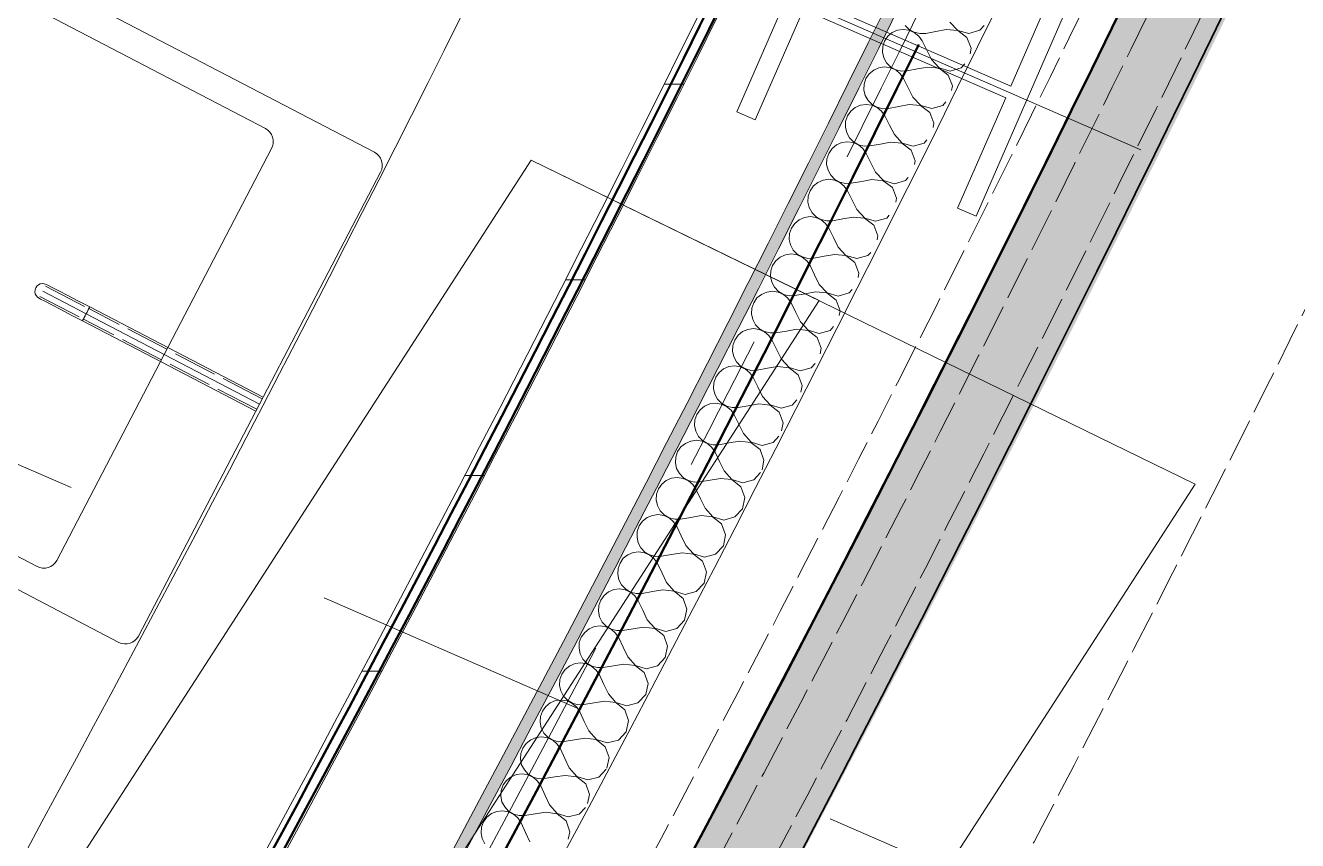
# Model space of a CAD drawing. Header units: millimetres. Extents: x -89663 to 74273, y -103666 to 18539.
# Drawn here: x -2590 to -1289, y -56973 to -56140 of the extents above; entities that cross this region are included whole.
import ezdxf
from ezdxf.enums import TextEntityAlignment as Align

# ---------------------------------------------------------------- set-up
doc = ezdxf.new("R2010")
doc.units = ezdxf.units.MM
doc.header["$MEASUREMENT"] = 0
for name, pattern in [('Dashed', [564.444447, 282.222223, -282.222223]), ('Dot & Dashed', [670.277762, 352.777767, -176.388884, 0, -141.111112]), ('Double Dashed', [1093.611073, 529.166651, -211.666656, 141.111112, -211.666656]), ('Hidden Line', [55, 45, -10])]:
    doc.linetypes.add(name, pattern=pattern)
for name, color, linetype, lineweight, true_color in [('0_Pen_No__29', 7, 'Continuous', 50, 0x2a2a2a), ('A-60-M_Mechanical_Pen_No__29', 7, 'Continuous', 50, 0x2a2a2a), ('New_A-05-M_Gross_Int_WC_s_Pen_No__74', 7, 'Continuous', 20, 0x606060), ('New_A-15-MG_Structural_Grid_Phase_2_Pen_No__222', 7, 'Continuous', 13, 0x65af33), ('New_A-20-M_Hard_Landscape_Pen_No__53', 7, 'Continuous', 35, 0x444444), ('New_A-25-M_Wall_Ext_Pen_No__107', 7, 'Continuous', 15, 0xa6a6a6), ('New_A-25-M_Wall_Ext_Pen_No__27', 7, 'Continuous', 50, 0x2a2a2a), ('New_A-25-M_Wall_Int_Pen_No__107', 7, 'Continuous', 15, 0xa6a6a6), ('New_A-25-M_Wall_Int_Pen_No__149', 7, 'Continuous', 0, 0x2a2a2a), ('New_A-35-M_FFE_Sanitary_Pen_No__211', 7, 'Continuous', 13, 0xebf6ff), ('New_A-35-M_FFE_Sanitary_Pen_No__27', 7, 'Continuous', 50, 0x2a2a2a), ('New_A-35-M_FFE_Sanitary_Pen_No__64', 7, 'Continuous', 20, 0x606060)]:
    doc.layers.add(name, color=color, linetype=linetype, lineweight=lineweight, true_color=true_color)
for name, color, linetype in [('A-20-M_Floor_Slab', 7, 'Continuous'), ('A-25-M_Wall_Ext', 7, 'Continuous'), ('A-95-MC_Marker_Section_P2.Marker', 7, 'Continuous'), ('COLUMN.IFC Import', 7, 'Continuous'), ('New_A-05-M_Gross_Int_WC_s', 7, 'Continuous'), ('New_A-15-MG_Structural_Grid_Phase_2', 7, 'Continuous'), ('New_A-20-M_Hard_Landscape', 7, 'Continuous'), ('New_A-25-M_Wall_Ext', 7, 'Continuous'), ('New_A-25-M_Wall_Int', 7, 'Continuous'), ('New_A-35-M_FFE_Sanitary', 7, 'Continuous')]:
    doc.layers.add(name, color=color, linetype=linetype)
for name, color, linetype, lineweight in [('A-20-M_Floor_Slab_Pen_No__89', 8, 'Continuous', 20), ('A-25-M_Wall_Ext_Pen_No__87', 8, 'Continuous', 20), ('A-95-MC_Marker_Section_P2.Marker_Pen_No__1', 7, 'Continuous', 13), ('COLUMN.IFC Import_Pen_No__2', 8, 'Continuous', 15), ('New_A-25-M_Wall_Ext_Pen_No__87', 8, 'Continuous', 20), ('New_A-25-M_Wall_Int_Pen_No__193', 7, 'Continuous', 18), ('New_ArchiCAD Zone Stamps_Pen_No__6', 7, 'Continuous', 35)]:
    doc.layers.add(name, color=color, linetype=linetype, lineweight=lineweight)
doc.styles.add('GENERATED_STYLE_1', font='')
doc.styles.add('GENERATED_STYLE_3', font='')
doc.styles.add('GENERATED_STYLE_4', font='')
doc.styles.get('GENERATED_STYLE_1').set_extended_font_data('Arial', bold=True)
doc.styles.get('GENERATED_STYLE_3').set_extended_font_data('Arial')
doc.styles.get('GENERATED_STYLE_4').set_extended_font_data('Swis721 BT')

# ---------------------------------------------------------------- blocks, each defined once
blk = doc.blocks.new('Male WC_INB 0163_43_1', base_point=(-7292.1, -60664.2))
at = {"layer": 'New_A-05-M_Gross_Int_WC_s_Pen_No__74', "linetype": 'Continuous'}
blk.add_arc((-26580.2, -43935.2), 27309.7, 326.63138, 336.58338, dxfattribs=at)
at = {"layer": 'New_ArchiCAD Zone Stamps_Pen_No__6'}
for tag, height, style, p in [('ROOM_NAME', 250, 'GENERATED_STYLE_1', (-7557.7, -59352)), ('zoneNameLine2', 250, 'GENERATED_STYLE_1', (-7746.1, -59784.1)), ('ROOM_NUMBER', 200, 'GENERATED_STYLE_3', (-7934.5, -60204.8)), ('measuredAreaCode', 200, 'GENERATED_STYLE_3', (-8091.6, -60564.9)), ('DUMMY_649', 200, 'GENERATED_STYLE_3', (-7784.2, -60699)), ('DUMMY_650', 200, 'GENERATED_STYLE_3', (-7294.8, -60912.3)), ('DUMMY_651', 133.3, 'GENERATED_STYLE_3', (-7015.5, -61018.9))]:
    blk.add_attdef(tag, text='', height=height, rotation=336.4404, dxfattribs=dict(at, style=style)).set_placement(p, align=Align.TOP_LEFT)
blk = doc.blocks.new('Mesh_14_1', base_point=(-1940.9, -57257))
at = {"layer": 'New_A-20-M_Hard_Landscape_Pen_No__53', "linetype": 'Continuous', "flags": 128}
blk.add_lwpolyline([(-1940.9, -57257), (-603, -57840.4), (2074.3, -51700.6), (11792.7, -55938.3), (12592.1, -54105), (1085.9, -49087.7), (-1259.1, -54465.7), (-716.6, -54702.3, -0.022091)], format="xyb", close=True, dxfattribs=at)
blk = doc.blocks.new('Slab_69_1', base_point=(-4661.6, -61666.9))
at = {"layer": 'A-20-M_Floor_Slab_Pen_No__89', "linetype": 'Continuous', "flags": 128}
blk.add_lwpolyline([(-4661.6, -61666.9), (-5233.2, -61169.7), (-2072.9, -56277.4), (-1394, -56608.6)], close=True, dxfattribs=at)
blk = doc.blocks.new('Slab_70_1', base_point=(-5233.2, -61169.7))
at = {"layer": 'A-20-M_Floor_Slab_Pen_No__89', "linetype": 'Continuous', "flags": 128}
blk.add_lwpolyline([(-5233.2, -61169.7), (-4985.5, -61385.1), (-1778.7, -56420.9), (-2072.9, -56277.4)], close=True, dxfattribs=at)
blk = doc.blocks.new('Wall_53_1', base_point=(-38176, -69536.6))
at = {"layer": 'New_A-25-M_Wall_Ext_Pen_No__107', "linetype": 'Continuous', "lineweight": 0, "true_color": 0x535353}
blk.add_hatch(color=251, dxfattribs=at).paths.add_polyline_path([(-7888.7, -64664.4), (-7855.1, -64701.5), (-7821.6, -64738.5, 0.106432), (-877.5, -55078.3), (-969.2, -55038.4, -0.106432)])
at = {"layer": 'New_A-25-M_Wall_Ext_Pen_No__27', "linetype": 'Continuous'}
blk.add_arc((-26783.5, -43782), 28161.8, 312.13949, 336.44044, dxfattribs=at)
blk = doc.blocks.new('Wall_55_1', base_point=(-38175.9, -69536.5))
at = {"layer": 'New_A-25-M_Wall_Ext_Pen_No__87', "linetype": 'Hidden Line'}
for radius in [28161.8, 28211.8]:
    blk.add_arc((-26758.9, -43792.8), radius, 246.08329, 336.44041, dxfattribs=at)
blk = doc.blocks.new('Wall_231_1', base_point=(-38294.6, -69816.9))
at = {"layer": 'A-25-M_Wall_Ext_Pen_No__87', "linetype": 'Hidden Line'}
for radius, start, end in [(28130.8, 246.16287, 336.76285), (28469.8, 246.15506, 336.76093)]:
    blk.add_arc((-26785.3, -43777.2), radius, start, end, dxfattribs=at)
blk = doc.blocks.new('*X703')
at = {"layer": 'New_A-25-M_Wall_Int_Pen_No__107', "linetype": 'Continuous'}
for p, q in [((-1636.8, -56144.8), (-1644.8, -56136.2)), ((-1711.7, -56155.7), (-1708.4, -56150.8)), ((-1708.4, -56150.8), (-1703.9, -56147)), ((-1703.9, -56147), (-1698.5, -56144.6)), ((-1698.5, -56144.6), (-1692.6, -56143.7)), ((-1692.6, -56143.7), (-1686.8, -56144.5)), ((-1686.4, -56143.9), (-1690.6, -56139.7)), ((-1686.8, -56144.5), (-1681.4, -56146.9)), ((-1681.3, -56146.7), (-1686.4, -56143.9)), ((-1681.4, -56146.9), (-1676.8, -56150.6)), ((-1675.5, -56148.1), (-1681.3, -56146.7)), ((-1676.8, -56150.6), (-1673.4, -56155.5)), ((-1669.6, -56147.8), (-1675.5, -56148.1)), ((-1659.1, -56145.8), (-1669.6, -56147.8)), ((-1648.6, -56143.9), (-1659.1, -56145.8)), ((-1648.6, -56143.9), (-1636.9, -56144.9)), ((-1636.9, -56144.9), (-1627.5, -56151.9)), ((-1625.5, -56147.9), (-1636.8, -56144.8)), ((-1614.3, -56144.6), (-1625.5, -56147.9)), ((-1609.9, -56139.7), (-1614.3, -56144.6)), ((-1713.8, -56167.1), (-1713.6, -56161.3)), ((-1713.6, -56161.3), (-1711.7, -56155.7)), ((-1668.5, -56165), (-1673.4, -56155.5)), ((-1627.5, -56151.9), (-1623.3, -56162.8)), ((-1623.3, -56162.8), (-1624.3, -56168.6)), ((-1712.4, -56172.9), (-1713.8, -56167.1)), ((-1709.6, -56178), (-1712.4, -56172.9)), ((-1663.7, -56174.6), (-1668.5, -56165)), ((-1655.8, -56183.2), (-1663.7, -56174.6)), ((-1730.7, -56194), (-1727.3, -56189.1)), ((-1727.3, -56189.1), (-1722.8, -56185.3)), ((-1722.8, -56185.3), (-1717.4, -56182.9)), ((-1717.4, -56182.9), (-1711.6, -56182.1)), ((-1711.6, -56182.1), (-1705.7, -56182.9)), ((-1705.4, -56182.2), (-1709.6, -56178)), ((-1705.7, -56182.9), (-1700.3, -56185.2)), ((-1700.2, -56185.1), (-1705.4, -56182.2)), ((-1700.3, -56185.2), (-1695.7, -56189)), ((-1694.4, -56186.4), (-1700.2, -56185.1)), ((-1695.7, -56189), (-1692.3, -56193.8)), ((-1688.5, -56186.2), (-1694.4, -56186.4)), ((-1678, -56184.2), (-1688.5, -56186.2)), ((-1667.5, -56182.3), (-1678, -56184.2)), ((-1667.5, -56182.3), (-1655.8, -56183.3)), ((-1644.5, -56186.3), (-1655.8, -56183.2)), ((-1655.8, -56183.3), (-1646.5, -56190.4)), ((-1646.5, -56190.4), (-1642.2, -56201.3)), ((-1633.2, -56183.1), (-1644.5, -56186.3)), ((-1629.5, -56178.9), (-1633.2, -56183.1)), ((-1732.8, -56205.4), (-1732.5, -56199.6)), ((-1732.5, -56199.6), (-1730.7, -56194)), ((-1687.5, -56203.4), (-1692.3, -56193.8)), ((-1682.7, -56213), (-1687.5, -56203.4)), ((-1642.2, -56201.3), (-1643.1, -56206.2)), ((-1731.4, -56211.2), (-1732.8, -56205.4)), ((-1728.5, -56216.3), (-1731.4, -56211.2)), ((-1724.4, -56220.5), (-1728.5, -56216.3)), ((-1674.7, -56221.6), (-1682.7, -56213)), ((-1749.7, -56232.2), (-1746.3, -56227.4)), ((-1746.3, -56227.4), (-1741.8, -56223.6)), ((-1741.8, -56223.6), (-1736.4, -56221.2)), ((-1736.4, -56221.2), (-1730.5, -56220.4)), ((-1730.5, -56220.4), (-1724.7, -56221.2)), ((-1724.7, -56221.2), (-1719.3, -56223.6)), ((-1719.2, -56223.4), (-1724.4, -56220.5)), ((-1719.3, -56223.6), (-1714.7, -56227.3)), ((-1713.4, -56224.8), (-1719.2, -56223.4)), ((-1714.7, -56227.3), (-1711.3, -56232.2)), ((-1707.5, -56224.5), (-1713.4, -56224.8)), ((-1697, -56222.6), (-1707.5, -56224.5)), ((-1686.5, -56220.6), (-1697, -56222.6)), ((-1686.5, -56220.6), (-1674.8, -56221.7)), ((-1674.8, -56221.7), (-1665.5, -56228.8)), ((-1663.5, -56224.7), (-1674.7, -56221.6)), ((-1665.5, -56228.8), (-1661.2, -56239.7)), ((-1652.2, -56221.5), (-1663.5, -56224.7)), ((-1649, -56217.9), (-1652.2, -56221.5)), ((-1751.8, -56243.7), (-1751.5, -56237.8)), ((-1751.5, -56237.8), (-1749.7, -56232.2)), ((-1706.5, -56241.7), (-1711.3, -56232.2)), ((-1701.7, -56251.3), (-1706.5, -56241.7)), ((-1661.2, -56239.7), (-1662, -56244)), ((-1750.4, -56249.5), (-1751.8, -56243.7)), ((-1747.6, -56254.6), (-1750.4, -56249.5)), ((-1743.4, -56258.8), (-1747.6, -56254.6)), ((-1693.8, -56259.9), (-1701.7, -56251.3)), ((-1768.7, -56270.5), (-1765.4, -56265.6)), ((-1765.4, -56265.6), (-1760.8, -56261.9)), ((-1760.8, -56261.9), (-1755.4, -56259.5)), ((-1755.4, -56259.5), (-1749.6, -56258.7)), ((-1749.6, -56258.7), (-1743.7, -56259.5)), ((-1743.7, -56259.5), (-1738.3, -56261.9)), ((-1738.2, -56261.7), (-1743.4, -56258.8)), ((-1738.3, -56261.9), (-1733.8, -56265.6)), ((-1732.5, -56263.1), (-1738.2, -56261.7)), ((-1733.8, -56265.6), (-1730.4, -56270.5)), ((-1726.6, -56262.8), (-1732.5, -56263.1)), ((-1716, -56260.9), (-1726.6, -56262.8)), ((-1705.5, -56259), (-1716, -56260.9)), ((-1705.5, -56259), (-1693.9, -56260.1)), ((-1693.9, -56260.1), (-1684.5, -56267.2)), ((-1682.5, -56263.1), (-1693.8, -56259.9)), ((-1684.5, -56267.2), (-1680.3, -56278.1)), ((-1671.2, -56259.9), (-1682.5, -56263.1)), ((-1668.4, -56256.7), (-1671.2, -56259.9)), ((-1770.9, -56282), (-1770.6, -56276.1)), ((-1770.6, -56276.1), (-1768.7, -56270.5)), ((-1725.6, -56280.1), (-1730.4, -56270.5)), ((-1720.8, -56289.6), (-1725.6, -56280.1)), ((-1680.3, -56278.1), (-1681, -56282)), ((-1769.5, -56287.7), (-1770.9, -56282)), ((-1766.7, -56292.9), (-1769.5, -56287.7)), ((-1762.5, -56297.1), (-1766.7, -56292.9)), ((-1712.9, -56298.3), (-1720.8, -56289.6)), ((-1787.8, -56308.7), (-1784.5, -56303.8)), ((-1784.5, -56303.8), (-1779.9, -56300.1)), ((-1779.9, -56300.1), (-1774.5, -56297.7)), ((-1774.5, -56297.7), (-1768.7, -56296.9)), ((-1768.7, -56296.9), (-1762.8, -56297.7)), ((-1762.8, -56297.7), (-1757.4, -56300.1)), ((-1757.3, -56300), (-1762.5, -56297.1)), ((-1757.4, -56300.1), (-1752.9, -56303.9)), ((-1751.6, -56301.3), (-1757.3, -56300)), ((-1752.9, -56303.9), (-1749.5, -56308.8)), ((-1745.7, -56301.1), (-1751.6, -56301.3)), ((-1735.1, -56299.2), (-1745.7, -56301.1)), ((-1724.6, -56297.3), (-1735.1, -56299.2)), ((-1724.6, -56297.3), (-1713, -56298.4)), ((-1713, -56298.4), (-1703.6, -56305.5)), ((-1701.6, -56301.5), (-1712.9, -56298.3)), ((-1703.6, -56305.5), (-1699.4, -56316.4)), ((-1690.3, -56298.2), (-1701.6, -56301.5)), ((-1687.7, -56295.3), (-1690.3, -56298.2)), ((-1790, -56320.2), (-1789.7, -56314.3)), ((-1788.7, -56325.9), (-1790, -56320.2)), ((-1789.7, -56314.3), (-1787.8, -56308.7)), ((-1744.7, -56318.3), (-1749.5, -56308.8)), ((-1739.9, -56327.9), (-1744.7, -56318.3)), ((-1699.4, -56316.4), (-1700.2, -56320.3)), ((-1785.8, -56331.1), (-1788.7, -56325.9)), ((-1781.6, -56335.3), (-1785.8, -56331.1)), ((-1732, -56336.6), (-1739.9, -56327.9)), ((-1706.9, -56333.7), (-1709.5, -56336.6)), ((-1807, -56346.9), (-1803.6, -56342)), ((-1803.6, -56342), (-1799.1, -56338.3)), ((-1799.1, -56338.3), (-1793.7, -56335.9)), ((-1793.7, -56335.9), (-1787.8, -56335.1)), ((-1787.8, -56335.1), (-1782, -56336)), ((-1782, -56336), (-1776.6, -56338.4)), ((-1776.5, -56338.2), (-1781.6, -56335.3)), ((-1776.6, -56338.4), (-1772, -56342.1)), ((-1770.8, -56339.6), (-1776.5, -56338.2)), ((-1772, -56342.1), (-1768.7, -56347)), ((-1764.8, -56339.4), (-1770.8, -56339.6)), ((-1754.3, -56337.5), (-1764.8, -56339.4)), ((-1743.8, -56335.6), (-1754.3, -56337.5)), ((-1743.8, -56335.6), (-1732.1, -56336.7)), ((-1732.1, -56336.7), (-1722.8, -56343.8)), ((-1720.8, -56339.8), (-1732, -56336.6)), ((-1722.8, -56343.8), (-1718.6, -56354.8)), ((-1709.5, -56336.6), (-1720.8, -56339.8)), ((-1809.2, -56358.4), (-1808.9, -56352.5)), ((-1807.9, -56364.1), (-1809.2, -56358.4)), ((-1808.9, -56352.5), (-1807, -56346.9)), ((-1763.9, -56356.6), (-1768.7, -56347)), ((-1759.1, -56366.2), (-1763.9, -56356.6)), ((-1718.6, -56354.8), (-1719.4, -56358.7)), ((-1805, -56369.3), (-1807.9, -56364.1)), ((-1800.9, -56373.5), (-1805, -56369.3)), ((-1751.3, -56374.8), (-1759.1, -56366.2)), ((-1725.9, -56371.9), (-1728.7, -56374.9)), ((-1828.1, -56390.6), (-1826.2, -56385)), ((-1826.2, -56385), (-1822.9, -56380.2)), ((-1822.9, -56380.2), (-1818.3, -56376.5)), ((-1818.3, -56376.5), (-1812.9, -56374.1)), ((-1812.9, -56374.1), (-1807, -56373.3)), ((-1807, -56373.3), (-1801.2, -56374.2)), ((-1801.2, -56374.2), (-1795.8, -56376.6)), ((-1795.7, -56376.4), (-1800.9, -56373.5)), ((-1795.8, -56376.6), (-1791.3, -56380.3)), ((-1790, -56377.8), (-1795.7, -56376.4)), ((-1791.3, -56380.3), (-1787.9, -56385.2)), ((-1784.1, -56377.6), (-1790, -56377.8)), ((-1783.2, -56394.8), (-1787.9, -56385.2)), ((-1773.5, -56375.7), (-1784.1, -56377.6)), ((-1763, -56373.8), (-1773.5, -56375.7)), ((-1763, -56373.8), (-1751.3, -56375)), ((-1740, -56378.1), (-1751.3, -56374.8)), ((-1751.3, -56375), (-1742, -56382.1)), ((-1742, -56382.1), (-1737.9, -56393)), ((-1728.7, -56374.9), (-1740, -56378.1)), ((-1828.4, -56396.5), (-1828.1, -56390.6)), ((-1827.1, -56402.3), (-1828.4, -56396.5)), ((-1778.4, -56404.4), (-1783.2, -56394.8)), ((-1737.9, -56393), (-1738.7, -56397.4)), ((-1832.2, -56412.3), (-1826.3, -56411.5)), ((-1824.3, -56407.4), (-1827.1, -56402.3)), ((-1826.3, -56411.5), (-1820.5, -56412.3)), ((-1820.1, -56411.7), (-1824.3, -56407.4)), ((-1815, -56414.6), (-1820.1, -56411.7)), ((-1770.5, -56413.1), (-1778.4, -56404.4)), ((-1744.9, -56409.8), (-1748, -56413.2)), ((-1847.4, -56428.8), (-1845.5, -56423.2)), ((-1845.5, -56423.2), (-1842.2, -56418.3)), ((-1842.2, -56418.3), (-1837.6, -56414.6)), ((-1837.6, -56414.6), (-1832.2, -56412.3)), ((-1820.5, -56412.3), (-1815.1, -56414.7)), ((-1815.1, -56414.7), (-1810.5, -56418.5)), ((-1809.3, -56416), (-1815, -56414.6)), ((-1810.5, -56418.5), (-1807.2, -56423.4)), ((-1803.3, -56415.8), (-1809.3, -56416)), ((-1802.5, -56433), (-1807.2, -56423.4)), ((-1792.8, -56413.9), (-1803.3, -56415.8)), ((-1782.3, -56412.1), (-1792.8, -56413.9)), ((-1782.3, -56412.1), (-1770.6, -56413.2)), ((-1770.6, -56413.2), (-1761.3, -56420.4)), ((-1759.3, -56416.3), (-1770.5, -56413.1)), ((-1761.3, -56420.4), (-1757.2, -56431.3)), ((-1748, -56413.2), (-1759.3, -56416.3)), ((-1847.8, -56434.6), (-1847.4, -56428.8)), ((-1846.4, -56440.4), (-1847.8, -56434.6)), ((-1797.7, -56442.6), (-1802.5, -56433)), ((-1757.2, -56431.3), (-1758.1, -56436.2)), ((-1856.9, -56452.7), (-1851.5, -56450.4)), ((-1851.5, -56450.4), (-1845.7, -56449.6)), ((-1843.6, -56445.6), (-1846.4, -56440.4)), ((-1845.7, -56449.6), (-1839.8, -56450.5)), ((-1839.5, -56449.8), (-1843.6, -56445.6)), ((-1839.8, -56450.5), (-1834.4, -56452.9)), ((-1834.3, -56452.7), (-1839.5, -56449.8)), ((-1801.6, -56450.2), (-1812.1, -56452.1)), ((-1801.6, -56450.2), (-1789.9, -56451.4)), ((-1789.9, -56451.3), (-1797.7, -56442.6)), ((-1763.8, -56447.6), (-1767.3, -56451.4)), ((-1866.8, -56466.8), (-1864.9, -56461.3)), ((-1864.9, -56461.3), (-1861.5, -56456.4)), ((-1861.5, -56456.4), (-1856.9, -56452.7)), ((-1834.4, -56452.9), (-1829.9, -56456.7)), ((-1828.6, -56454.1), (-1834.3, -56452.7)), ((-1829.9, -56456.7), (-1826.6, -56461.6)), ((-1822.7, -56453.9), (-1828.6, -56454.1)), ((-1821.8, -56471.2), (-1826.6, -56461.6)), ((-1812.1, -56452.1), (-1822.7, -56453.9)), ((-1778.6, -56454.6), (-1789.9, -56451.3)), ((-1789.9, -56451.4), (-1780.7, -56458.6)), ((-1780.7, -56458.6), (-1776.5, -56469.5)), ((-1767.3, -56451.4), (-1778.6, -56454.6)), ((-1867.1, -56472.7), (-1866.8, -56466.8)), ((-1865.8, -56478.5), (-1867.1, -56472.7)), ((-1817.1, -56480.8), (-1821.8, -56471.2)), ((-1776.5, -56469.5), (-1777.6, -56475.3)), ((-1876.3, -56490.8), (-1870.9, -56488.5)), ((-1870.9, -56488.5), (-1865, -56487.7)), ((-1863, -56483.7), (-1865.8, -56478.5)), ((-1865, -56487.7), (-1859.2, -56488.6)), ((-1858.9, -56487.9), (-1863, -56483.7)), ((-1859.2, -56488.6), (-1853.8, -56491)), ((-1853.7, -56490.8), (-1858.9, -56487.9)), ((-1821, -56488.4), (-1831.5, -56490.2)), ((-1821, -56488.4), (-1809.3, -56489.6)), ((-1809.3, -56489.5), (-1817.1, -56480.8)), ((-1798, -56492.8), (-1809.3, -56489.5)), ((-1809.3, -56489.6), (-1800.1, -56496.8)), ((-1786.7, -56489.6), (-1798, -56492.8)), ((-1782.6, -56485.2), (-1786.7, -56489.6)), ((-1886.2, -56504.9), (-1884.3, -56499.3)), ((-1884.3, -56499.3), (-1880.9, -56494.5)), ((-1880.9, -56494.5), (-1876.3, -56490.8)), ((-1853.8, -56491), (-1849.3, -56494.8)), ((-1848, -56492.3), (-1853.7, -56490.8)), ((-1849.3, -56494.8), (-1846, -56499.7)), ((-1842.1, -56492.1), (-1848, -56492.3)), ((-1841.3, -56509.3), (-1846, -56499.7)), ((-1831.5, -56490.2), (-1842.1, -56492.1)), ((-1800.1, -56496.8), (-1795.9, -56507.8)), ((-1886.5, -56510.8), (-1886.2, -56504.9)), ((-1885.3, -56516.6), (-1886.5, -56510.8)), ((-1836.5, -56518.9), (-1841.3, -56509.3)), ((-1795.9, -56507.8), (-1797.3, -56514.6)), ((-1900.4, -56532.6), (-1895.8, -56528.8)), ((-1895.8, -56528.8), (-1890.4, -56526.5)), ((-1890.4, -56526.5), (-1884.5, -56525.8)), ((-1882.4, -56521.8), (-1885.3, -56516.6)), ((-1884.5, -56525.8), (-1878.6, -56526.7)), ((-1878.3, -56526), (-1882.4, -56521.8)), ((-1878.6, -56526.7), (-1873.3, -56529.1)), ((-1873.2, -56528.9), (-1878.3, -56526)), ((-1851, -56528.4), (-1861.5, -56530.2)), ((-1840.4, -56526.6), (-1851, -56528.4)), ((-1840.4, -56526.6), (-1828.8, -56527.8)), ((-1828.7, -56527.6), (-1836.5, -56518.9)), ((-1828.8, -56527.8), (-1819.5, -56535)), ((-1817.5, -56530.9), (-1828.7, -56527.6)), ((-1806.2, -56527.8), (-1817.5, -56530.9)), ((-1801.3, -56522.5), (-1806.2, -56527.8)), ((-1905.7, -56543), (-1903.7, -56537.4)), ((-1903.7, -56537.4), (-1900.4, -56532.6)), ((-1873.3, -56529.1), (-1868.7, -56532.9)), ((-1867.4, -56530.4), (-1873.2, -56528.9)), ((-1868.7, -56532.9), (-1865.4, -56537.8)), ((-1861.5, -56530.2), (-1867.4, -56530.4)), ((-1860.7, -56547.4), (-1865.4, -56537.8)), ((-1819.5, -56535), (-1815.4, -56545.9)), ((-1906, -56548.8), (-1905.7, -56543)), ((-1904.7, -56554.6), (-1906, -56548.8)), ((-1901.9, -56559.8), (-1904.7, -56554.6)), ((-1856, -56557), (-1860.7, -56547.4)), ((-1815.4, -56545.9), (-1817, -56554.1)), ((-1919.9, -56570.6), (-1915.3, -56566.9)), ((-1915.3, -56566.9), (-1909.9, -56564.6)), ((-1909.9, -56564.6), (-1904, -56563.8)), ((-1904, -56563.8), (-1898.2, -56564.7)), ((-1897.8, -56564), (-1901.9, -56559.8)), ((-1898.2, -56564.7), (-1892.8, -56567.1)), ((-1892.7, -56567), (-1897.8, -56564)), ((-1892.8, -56567.1), (-1888.3, -56571)), ((-1887, -56568.4), (-1892.7, -56567)), ((-1870.5, -56566.5), (-1881.1, -56568.3)), ((-1859.9, -56564.7), (-1870.5, -56566.5)), ((-1859.9, -56564.7), (-1848.3, -56565.9)), ((-1848.2, -56565.8), (-1856, -56557)), ((-1848.3, -56565.9), (-1839, -56573.1)), ((-1837, -56569.1), (-1848.2, -56565.8)), ((-1825.7, -56566), (-1837, -56569.1)), ((-1819.9, -56559.7), (-1825.7, -56566)), ((-1925.2, -56581), (-1923.3, -56575.4)), ((-1923.3, -56575.4), (-1919.9, -56570.6)), ((-1888.3, -56571), (-1885, -56575.9)), ((-1881.1, -56568.3), (-1887, -56568.4)), ((-1880.3, -56585.5), (-1885, -56575.9)), ((-1839, -56573.1), (-1835, -56584.1)), ((-1925.6, -56586.9), (-1925.2, -56581)), ((-1924.3, -56592.6), (-1925.6, -56586.9)), ((-1921.5, -56597.8), (-1924.3, -56592.6)), ((-1875.6, -56595.1), (-1880.3, -56585.5)), ((-1835, -56584.1), (-1836.9, -56593.9)), ((-1939.5, -56608.6), (-1934.9, -56604.9)), ((-1934.9, -56604.9), (-1929.4, -56602.6)), ((-1929.4, -56602.6), (-1923.6, -56601.8)), ((-1923.6, -56601.8), (-1917.7, -56602.7)), ((-1917.4, -56602.1), (-1921.5, -56597.8)), ((-1917.7, -56602.7), (-1912.3, -56605.2)), ((-1912.3, -56605), (-1917.4, -56602.1)), ((-1906.5, -56606.5), (-1912.3, -56605)), ((-1912.3, -56605.2), (-1907.8, -56609)), ((-1900.6, -56606.3), (-1906.5, -56606.5)), ((-1890.1, -56604.5), (-1900.6, -56606.3)), ((-1879.5, -56602.7), (-1890.1, -56604.5)), ((-1879.5, -56602.7), (-1867.9, -56604)), ((-1867.8, -56603.9), (-1875.6, -56595.1)), ((-1867.9, -56604), (-1858.6, -56611.2)), ((-1856.6, -56607.2), (-1867.8, -56603.9)), ((-1845.3, -56604.1), (-1856.6, -56607.2)), ((-1838.4, -56596.7), (-1845.3, -56604.1)), ((-1945.2, -56624.8), (-1944.8, -56618.9)), ((-1944.8, -56618.9), (-1942.9, -56613.4)), ((-1942.9, -56613.4), (-1939.5, -56608.6)), ((-1907.8, -56609), (-1904.5, -56613.9)), ((-1899.9, -56623.5), (-1904.5, -56613.9)), ((-1858.6, -56611.2), (-1854.6, -56622.2)), ((-1943.9, -56630.6), (-1945.2, -56624.8)), ((-1941.1, -56635.8), (-1943.9, -56630.6)), ((-1895.2, -56633.2), (-1899.9, -56623.5)), ((-1854.6, -56622.2), (-1856.9, -56633.7)), ((-1959.1, -56646.5), (-1954.5, -56642.8)), ((-1954.5, -56642.8), (-1949, -56640.5)), ((-1949, -56640.5), (-1943.2, -56639.8)), ((-1943.2, -56639.8), (-1937.3, -56640.7)), ((-1937, -56640), (-1941.1, -56635.8)), ((-1937.3, -56640.7), (-1932, -56643.2)), ((-1931.9, -56643), (-1937, -56640)), ((-1932, -56643.2), (-1927.5, -56647)), ((-1926.2, -56644.5), (-1931.9, -56643)), ((-1920.3, -56644.3), (-1926.2, -56644.5)), ((-1909.7, -56642.6), (-1920.3, -56644.3)), ((-1899.1, -56640.8), (-1909.7, -56642.6)), ((-1899.1, -56640.8), (-1887.5, -56642.1)), ((-1887.4, -56641.9), (-1895.2, -56633.2)), ((-1887.5, -56642.1), (-1878.3, -56649.3)), ((-1876.2, -56645.3), (-1887.4, -56641.9)), ((-1864.9, -56642.2), (-1876.2, -56645.3)), ((-1856.9, -56633.7), (-1864.9, -56642.2)), ((-1964.8, -56662.8), (-1964.5, -56656.9)), ((-1964.5, -56656.9), (-1962.5, -56651.3)), ((-1962.5, -56651.3), (-1959.1, -56646.5)), ((-1927.5, -56647), (-1924.2, -56651.9)), ((-1919.5, -56661.6), (-1924.2, -56651.9)), ((-1878.3, -56649.3), (-1874.2, -56660.3)), ((-1963.6, -56668.5), (-1964.8, -56662.8)), ((-1960.8, -56673.8), (-1963.6, -56668.5)), ((-1914.9, -56671.2), (-1919.5, -56661.6)), ((-1907.1, -56680), (-1914.9, -56671.2)), ((-1876.5, -56671.8), (-1884.6, -56680.3)), ((-1874.2, -56660.3), (-1876.5, -56671.8)), ((-1982.2, -56689.3), (-1978.8, -56684.4)), ((-1978.8, -56684.4), (-1974.2, -56680.8)), ((-1974.2, -56680.8), (-1968.7, -56678.5)), ((-1968.7, -56678.5), (-1962.9, -56677.8)), ((-1962.9, -56677.8), (-1957, -56678.7)), ((-1956.7, -56678), (-1960.8, -56673.8)), ((-1957, -56678.7), (-1951.7, -56681.1)), ((-1951.6, -56681), (-1956.7, -56678)), ((-1951.7, -56681.1), (-1947.2, -56685)), ((-1945.8, -56682.5), (-1951.6, -56681)), ((-1947.2, -56685), (-1943.9, -56689.9)), ((-1939.9, -56682.3), (-1945.8, -56682.5)), ((-1929.4, -56680.6), (-1939.9, -56682.3)), ((-1918.8, -56678.8), (-1929.4, -56680.6)), ((-1918.8, -56678.8), (-1907.2, -56680.1)), ((-1907.2, -56680.1), (-1898, -56687.3)), ((-1895.9, -56683.3), (-1907.1, -56680)), ((-1884.6, -56680.3), (-1895.9, -56683.3)), ((-1984.5, -56700.7), (-1984.2, -56694.8)), ((-1984.2, -56694.8), (-1982.2, -56689.3)), ((-1939.2, -56699.5), (-1943.9, -56689.9)), ((-1898, -56687.3), (-1893.9, -56698.3)), ((-1983.3, -56706.5), (-1984.5, -56700.7)), ((-1980.5, -56711.7), (-1983.3, -56706.5)), ((-1934.6, -56709.2), (-1939.2, -56699.5)), ((-1926.8, -56718), (-1934.6, -56709.2)), ((-1896.3, -56709.8), (-1904.3, -56718.3)), ((-1893.9, -56698.3), (-1896.3, -56709.8)), ((-2001.9, -56727.1), (-1998.5, -56722.3)), ((-1998.5, -56722.3), (-1993.9, -56718.7)), ((-1993.9, -56718.7), (-1988.5, -56716.4)), ((-1988.5, -56716.4), (-1982.6, -56715.7)), ((-1982.6, -56715.7), (-1976.8, -56716.6)), ((-1976.4, -56715.9), (-1980.5, -56711.7)), ((-1976.8, -56716.6), (-1971.4, -56719.1)), ((-1971.3, -56718.9), (-1976.4, -56715.9)), ((-1971.4, -56719.1), (-1966.9, -56722.9)), ((-1965.6, -56720.4), (-1971.3, -56718.9)), ((-1966.9, -56722.9), (-1963.6, -56727.8)), ((-1959.7, -56720.3), (-1965.6, -56720.4)), ((-1949.1, -56718.5), (-1959.7, -56720.3)), ((-1938.5, -56716.8), (-1949.1, -56718.5)), ((-1938.5, -56716.8), (-1926.9, -56718.1)), ((-1926.9, -56718.1), (-1917.7, -56725.4)), ((-1915.6, -56721.3), (-1926.8, -56718)), ((-1904.3, -56718.3), (-1915.6, -56721.3)), ((-2004.3, -56738.6), (-2003.9, -56732.7)), ((-2003.9, -56732.7), (-2001.9, -56727.1)), ((-1959, -56737.5), (-1963.6, -56727.8)), ((-1917.7, -56725.4), (-1913.7, -56736.4)), ((-1913.7, -56736.4), (-1916.1, -56747.8)), ((-2003.1, -56744.4), (-2004.3, -56738.6)), ((-2000.3, -56749.6), (-2003.1, -56744.4)), ((-1996.2, -56753.8), (-2000.3, -56749.6)), ((-1954.4, -56747.2), (-1959, -56737.5)), ((-1946.6, -56755.9), (-1954.4, -56747.2)), ((-1916.1, -56747.8), (-1924.1, -56756.3)), ((-2021.8, -56765), (-2018.3, -56760.2)), ((-2018.3, -56760.2), (-2013.7, -56756.5)), ((-2013.7, -56756.5), (-2008.3, -56754.3)), ((-2008.3, -56754.3), (-2002.4, -56753.6)), ((-2002.4, -56753.6), (-1996.6, -56754.5)), ((-1996.6, -56754.5), (-1991.2, -56757)), ((-1991.1, -56756.8), (-1996.2, -56753.8)), ((-1991.2, -56757), (-1986.7, -56760.8)), ((-1985.4, -56758.3), (-1991.1, -56756.8)), ((-1986.7, -56760.8), (-1983.5, -56765.8)), ((-1979.5, -56758.2), (-1985.4, -56758.3)), ((-1968.9, -56756.5), (-1979.5, -56758.2)), ((-1958.3, -56754.7), (-1968.9, -56756.5)), ((-1958.3, -56754.7), (-1946.7, -56756.1)), ((-1946.7, -56756.1), (-1937.5, -56763.3)), ((-1935.4, -56759.3), (-1946.6, -56755.9)), ((-1924.1, -56756.3), (-1935.4, -56759.3)), ((-2024.1, -56776.4), (-2023.8, -56770.6)), ((-2023.8, -56770.6), (-2021.8, -56765)), ((-1978.8, -56775.4), (-1983.5, -56765.8)), ((-1974.2, -56785.1), (-1978.8, -56775.4)), ((-1937.5, -56763.3), (-1933.5, -56774.4)), ((-1933.5, -56774.4), (-1935.9, -56785.8)), ((-2022.9, -56782.2), (-2024.1, -56776.4)), ((-2020.2, -56787.4), (-2022.9, -56782.2)), ((-2016.1, -56791.7), (-2020.2, -56787.4)), ((-1966.5, -56793.9), (-1974.2, -56785.1)), ((-1935.9, -56785.8), (-1944, -56794.3)), ((-2041.6, -56802.8), (-2038.2, -56798)), ((-2038.2, -56798), (-2033.6, -56794.4)), ((-2033.6, -56794.4), (-2028.1, -56792.1)), ((-2028.1, -56792.1), (-2022.3, -56791.4)), ((-2022.3, -56791.4), (-2016.4, -56792.4)), ((-2016.4, -56792.4), (-2011.1, -56794.9)), ((-2011, -56794.7), (-2016.1, -56791.7)), ((-2011.1, -56794.9), (-2006.6, -56798.7)), ((-2005.3, -56796.2), (-2011, -56794.7)), ((-2006.6, -56798.7), (-2003.3, -56803.7)), ((-1999.4, -56796.1), (-2005.3, -56796.2)), ((-1988.8, -56794.4), (-1999.4, -56796.1)), ((-1978.2, -56792.7), (-1988.8, -56794.4)), ((-1978.2, -56792.7), (-1966.6, -56794)), ((-1966.6, -56794), (-1957.4, -56801.3)), ((-1955.3, -56797.3), (-1966.5, -56793.9)), ((-1957.4, -56801.3), (-1953.4, -56812.3)), ((-1944, -56794.3), (-1955.3, -56797.3)), ((-2044, -56814.3), (-2043.6, -56808.4)), ((-2042.8, -56820), (-2044, -56814.3)), ((-2043.6, -56808.4), (-2041.6, -56802.8)), ((-1998.7, -56813.3), (-2003.3, -56803.7)), ((-1994.1, -56823), (-1998.7, -56813.3)), ((-1953.4, -56812.3), (-1955.8, -56823.8)), ((-2040.1, -56825.3), (-2042.8, -56820)), ((-2036, -56829.5), (-2040.1, -56825.3)), ((-1986.4, -56831.8), (-1994.1, -56823)), ((-1955.8, -56823.8), (-1963.9, -56832.3)), ((-2063.6, -56846.2), (-2061.6, -56840.6)), ((-2061.6, -56840.6), (-2058.1, -56835.9)), ((-2058.1, -56835.9), (-2053.5, -56832.2)), ((-2053.5, -56832.2), (-2048, -56829.9)), ((-2048, -56829.9), (-2042.2, -56829.3)), ((-2042.2, -56829.3), (-2036.3, -56830.2)), ((-2036.3, -56830.2), (-2031, -56832.7)), ((-2030.9, -56832.6), (-2036, -56829.5)), ((-2031, -56832.7), (-2026.5, -56836.6)), ((-2025.2, -56834.1), (-2030.9, -56832.6)), ((-2026.5, -56836.6), (-2023.3, -56841.5)), ((-2019.3, -56833.9), (-2025.2, -56834.1)), ((-2008.7, -56832.3), (-2019.3, -56833.9)), ((-1998.1, -56830.6), (-2008.7, -56832.3)), ((-1998.1, -56830.6), (-1986.5, -56832)), ((-1986.5, -56832), (-1977.3, -56839.2)), ((-1975.2, -56835.2), (-1986.4, -56831.8)), ((-1977.3, -56839.2), (-1973.4, -56850.3)), ((-1963.9, -56832.3), (-1975.2, -56835.2)), ((-2064, -56852.1), (-2063.6, -56846.2)), ((-2062.8, -56857.8), (-2064, -56852.1)), ((-2018.7, -56851.2), (-2023.3, -56841.5)), ((-2014.1, -56860.9), (-2018.7, -56851.2)), ((-1973.4, -56850.3), (-1975.8, -56861.7)), ((-2068, -56867.7), (-2062.1, -56867.1)), ((-2060, -56863.1), (-2062.8, -56857.8)), ((-2062.1, -56867.1), (-2056.3, -56868)), ((-2056, -56867.4), (-2060, -56863.1)), ((-2006.4, -56869.7), (-2014.1, -56860.9)), ((-1975.8, -56861.7), (-1983.9, -56870.2)), ((-2083.6, -56883.9), (-2081.6, -56878.4)), ((-2081.6, -56878.4), (-2078.1, -56873.6)), ((-2078.1, -56873.6), (-2073.5, -56870)), ((-2073.5, -56870), (-2068, -56867.7)), ((-2056.3, -56868), (-2051, -56870.5)), ((-2050.9, -56870.4), (-2056, -56867.4)), ((-2051, -56870.5), (-2046.5, -56874.4)), ((-2045.2, -56871.9), (-2050.9, -56870.4)), ((-2046.5, -56874.4), (-2043.2, -56879.3)), ((-2039.2, -56871.8), (-2045.2, -56871.9)), ((-2038.7, -56889), (-2043.2, -56879.3)), ((-2028.7, -56870.1), (-2039.2, -56871.8)), ((-2018.1, -56868.4), (-2028.7, -56870.1)), ((-2018.1, -56868.4), (-2006.5, -56869.8)), ((-2006.5, -56869.8), (-1997.3, -56877.1)), ((-1995.2, -56873.1), (-2006.4, -56869.7)), ((-1997.3, -56877.1), (-1993.4, -56888.2)), ((-1983.9, -56870.2), (-1995.2, -56873.1)), ((-2084, -56889.8), (-2083.6, -56883.9)), ((-2082.8, -56895.6), (-2084, -56889.8)), ((-2034.1, -56898.7), (-2038.7, -56889)), ((-1993.4, -56888.2), (-1995.7, -56899)), ((-2093.5, -56907.7), (-2088, -56905.5)), ((-2088, -56905.5), (-2082.2, -56904.8)), ((-2080, -56900.8), (-2082.8, -56895.6)), ((-2082.2, -56904.8), (-2076.3, -56905.8)), ((-2076, -56905.1), (-2080, -56900.8)), ((-2076.3, -56905.8), (-2071, -56908.3)), ((-2070.9, -56908.2), (-2076, -56905.1)), ((-2026.4, -56907.5), (-2034.1, -56898.7)), ((-1996.3, -56900.1), (-2003.9, -56908.1)), ((-2103.6, -56921.7), (-2101.6, -56916.1)), ((-2101.6, -56916.1), (-2098.1, -56911.4)), ((-2098.1, -56911.4), (-2093.5, -56907.7)), ((-2071, -56908.3), (-2066.5, -56912.2)), ((-2065.2, -56909.7), (-2070.9, -56908.2)), ((-2066.5, -56912.2), (-2063.3, -56917.1)), ((-2059.3, -56909.6), (-2065.2, -56909.7)), ((-2058.7, -56926.8), (-2063.3, -56917.1)), ((-2048.7, -56907.9), (-2059.3, -56909.6)), ((-2038.1, -56906.3), (-2048.7, -56907.9)), ((-2038.1, -56906.3), (-2026.5, -56907.7)), ((-2026.5, -56907.7), (-2017.3, -56915)), ((-2015.2, -56911), (-2026.4, -56907.5)), ((-2017.3, -56915), (-2013.4, -56926)), ((-2003.9, -56908.1), (-2015.2, -56911)), ((-2104.1, -56927.6), (-2103.6, -56921.7)), ((-2102.9, -56933.3), (-2104.1, -56927.6)), ((-2054.2, -56936.5), (-2058.7, -56926.8)), ((-2013.4, -56926), (-2015.4, -56935.2)), ((-2113.6, -56945.4), (-2108.1, -56943.2)), ((-2108.1, -56943.2), (-2102.3, -56942.6)), ((-2100.1, -56938.6), (-2102.9, -56933.3)), ((-2102.3, -56942.6), (-2096.4, -56943.5)), ((-2096.1, -56942.9), (-2100.1, -56938.6)), ((-2096.4, -56943.5), (-2091.1, -56946.1)), ((-2091, -56945.9), (-2096.1, -56942.9)), ((-2058.2, -56944.1), (-2068.8, -56945.7)), ((-2058.2, -56944.1), (-2046.6, -56945.5)), ((-2046.5, -56945.4), (-2054.2, -56936.5)), ((-2017.6, -56939.3), (-2024, -56945.9)), ((-2123.7, -56959.4), (-2121.7, -56953.8)), ((-2121.7, -56953.8), (-2118.2, -56949.1)), ((-2118.2, -56949.1), (-2113.6, -56945.4)), ((-2091.1, -56946.1), (-2086.6, -56949.9)), ((-2085.3, -56947.4), (-2091, -56945.9)), ((-2086.6, -56949.9), (-2083.4, -56954.9)), ((-2079.4, -56947.4), (-2085.3, -56947.4)), ((-2078.9, -56964.6), (-2083.4, -56954.9)), ((-2068.8, -56945.7), (-2079.4, -56947.4)), ((-2046.6, -56945.5), (-2037.4, -56952.8)), ((-2035.3, -56948.8), (-2046.5, -56945.4)), ((-2037.4, -56952.8), (-2033.5, -56963.9)), ((-2024, -56945.9), (-2035.3, -56948.8)), ((-2124.2, -56965.3), (-2123.7, -56959.4)), ((-2123, -56971), (-2124.2, -56965.3)), ((-2120.3, -56976.3), (-2123, -56971)), ((-2074.3, -56974.3), (-2078.9, -56964.6)), ((-2033.5, -56963.9), (-2035.2, -56971.6))]:
    blk.add_line(p, q, dxfattribs=at)
blk = doc.blocks.new('Wall_254_1', base_point=(-7921.5, -64417.2))
at = {"layer": 'New_A-25-M_Wall_Int_Pen_No__107', "linetype": 'Continuous'}
h = blk.add_hatch(dxfattribs=at)
h.set_pattern_fill('Plywood_0001', color=256, style=0, pattern_type=2)
h.set_pattern_definition([(0, (0, 0), (0, 200), [])])
h.paths.add_polyline_path([(-1322.1, -54884.5, -0.105152), (-8043, -64284.3), (-8030.8, -64297.6, 0.105152), (-1305.6, -54891.7)])
blk.add_hatch(color=256, dxfattribs=at).paths.add_polyline_path([(-7921.5, -64417.2, 0.105152), (-1157.1, -54956.4), (-1168.1, -54951.6, -0.105152), (-7929.6, -64408.3)])
at = {"layer": 'New_A-25-M_Wall_Int_Pen_No__149', "linetype": 'Continuous'}
for radius in [27776.8, 28046.8]:
    blk.add_arc((-26783.5, -43782), radius, 312.42955, 336.44041, dxfattribs=at)
at = {"layer": 'New_A-25-M_Wall_Int_Pen_No__193', "linetype": 'Continuous'}
for radius in [27794.8, 27944.8, 27956.8]:
    blk.add_arc((-26783.5, -43782), radius, 312.42955, 336.44041, dxfattribs=at)
at = {"layer": 'New_A-25-M_Wall_Int', "color": 250, "lineweight": 50, "true_color": 0x2a2a2a}
blk.add_blockref('*X703', (0, 0), dxfattribs=at)
blk = doc.blocks.new('Elbow Tube 19')
at = {"layer": 'New_A-35-M_FFE_Sanitary_Pen_No__64', "linetype": 'Continuous'}
for p, q in [((-8, 0), (-7.7, 2.1)), ((-7.7, -2.1), (-8, 0)), ((-7.7, 2.1), (-6.9, 4)), ((-6.9, 4), (-5.7, 5.7)), ((-5.7, 5.7), (-4, 6.9)), ((-4, 6.9), (-2.1, 7.7)), ((-2.1, 7.7), (0, 8)), ((1.7, 8), (0, 8)), ((6.7, 8), (1.7, 8)), ((14.6, 8), (6.7, 8)), ((25, 8), (14.6, 8)), ((37.1, 8), (25, 8)), ((50, 8), (37.1, 8)), ((50, 7.7), (50, 8)), ((50, 6.9), (50, 7.7)), ((50, 5.7), (50, 6.9)), ((50, 4), (50, 5.7)), ((50, 2.1), (50, 4)), ((50, 0), (50, 2.1)), ((50, -2.1), (50, 0)), ((-6.9, -4), (-7.7, -2.1)), ((-5.7, -5.7), (-6.9, -4)), ((-4, -6.9), (-5.7, -5.7)), ((-2.1, -7.7), (-4, -6.9)), ((0, -8), (-2.1, -7.7)), ((1.7, -8), (0, -8)), ((6.7, -8), (1.7, -8)), ((14.6, -8), (6.7, -8)), ((25, -8), (14.6, -8)), ((37.1, -8), (25, -8)), ((50, -8), (37.1, -8)), ((50, -4), (50, -2.1)), ((50, -5.7), (50, -4)), ((50, -6.9), (50, -5.7)), ((50, -7.7), (50, -6.9)), ((50, -8), (50, -7.7))]:
    blk.add_line(p, q, dxfattribs=at)
at = {"layer": 'New_A-35-M_FFE_Sanitary_Pen_No__64', "linetype": 'Hidden Line'}
for p, q in [((0, 6), (50, 6)), ((0, -6), (50, -6))]:
    blk.add_line(p, q, dxfattribs=at)
at = {"layer": 'New_A-35-M_FFE_Sanitary_Pen_No__64', "linetype": 'Dot & Dashed'}
blk.add_line((0, 0), (50, 0), dxfattribs=at)
blk = doc.blocks.new('Tube 19')
at = {"layer": 'New_A-35-M_FFE_Sanitary_Pen_No__64', "linetype": 'Continuous'}
for p, q in [((0, 8), (0, -8)), ((200, 8), (0, 8)), ((200, -8), (200, 8)), ((0, -8), (200, -8))]:
    blk.add_line(p, q, dxfattribs=at)
at = {"layer": 'New_A-35-M_FFE_Sanitary_Pen_No__64', "linetype": 'Hidden Line'}
for p, q in [((0, 6), (200, 6)), ((0, -6), (200, -6))]:
    blk.add_line(p, q, dxfattribs=at)
at = {"layer": 'New_A-35-M_FFE_Sanitary_Pen_No__64', "linetype": 'Dot & Dashed'}
blk.add_line((0, 0), (200, 0), dxfattribs=at)
blk = doc.blocks.new('Standard grid marker_13')
at = {"layer": 'New_A-15-MG_Structural_Grid_Phase_2_Pen_No__222', "linetype": 'Double Dashed'}
blk.add_line((2590.6, 0), (0, 0), dxfattribs=at)
at = {"layer": 'New_A-15-MG_Structural_Grid_Phase_2_Pen_No__222', "style": 'GENERATED_STYLE_4'}
for tag, p in [('AC_MarkerText_1_0', (-500, 43.4)), ('AC_MarkerText_1_1', (23154.2, 43.4))]:
    blk.add_attdef(tag, text='', height=350, rotation=180, dxfattribs=at).set_placement(p, align=Align.MIDDLE_CENTER)
blk = doc.blocks.new('Standard grid marker_24')
at = {"layer": 'New_A-15-MG_Structural_Grid_Phase_2_Pen_No__222', "linetype": 'Double Dashed'}
blk.add_arc((0, 0), 27977.6, 0, 90.63597, dxfattribs=at)
at = {"layer": 'New_A-15-MG_Structural_Grid_Phase_2_Pen_No__222', "style": 'GENERATED_STYLE_4'}
blk.add_attdef('AC_MarkerText_1', text='', height=350, rotation=90.3066, dxfattribs=at).set_placement((-1326.2, 28008), align=Align.MIDDLE_CENTER)
blk = doc.blocks.new('Column 145')
at = {"layer": 'COLUMN.IFC Import_Pen_No__2', "linetype": 'Continuous'}
for p, q in [((-129.4, 133.35), (129.4, 133.35)), ((-129.4, 112.85), (-129.4, 133.35)), ((129.4, 133.35), (129.4, 112.85)), ((-6.4, 112.85), (-129.4, 112.85)), ((-6.4, -112.85), (-6.4, 112.85)), ((6.4, 112.85), (6.4, -112.85)), ((129.4, 112.85), (6.4, 112.85)), ((-129.4, -112.85), (-6.4, -112.85)), ((-129.4, -133.35), (-129.4, -112.85)), ((6.4, -112.85), (129.4, -112.85)), ((129.4, -112.85), (129.4, -133.35)), ((129.4, -133.35), (-129.4, -133.35))]:
    blk.add_line(p, q, dxfattribs=at)
blk = doc.blocks.new('Basin 19')
at = {"layer": 'New_A-35-M_FFE_Sanitary_Pen_No__64', "linetype": 'Continuous'}
for p, q in [((-267.5, 0), (267.5, 0)), ((-282.5, -470), (-282.5, -15)), ((282.5, -15), (282.5, -470)), ((-237.5, -110), (237.5, -110)), ((-252.5, -440), (-252.5, -125)), ((252.5, -125), (252.5, -440)), ((237.5, -455), (-237.5, -455)), ((267.5, -485), (-267.5, -485))]:
    blk.add_line(p, q, dxfattribs=at)
for centre, start, end in [((-267.5, -15), 90, 180), ((267.5, -15), 0, 90), ((-237.5, -125), 90, 180), ((237.5, -125), 0, 90), ((-237.5, -440), 180, 270), ((237.5, -440), 270, 0), ((-267.5, -470), 180, 270), ((267.5, -470), 270, 0)]:
    blk.add_arc(centre, 15, start, end, dxfattribs=at)
blk = doc.blocks.new('Wall_317_1', base_point=(-3595.2, -59083.2))
at = {"layer": 'New_A-35-M_FFE_Sanitary_Pen_No__211', "linetype": 'Continuous'}
h = blk.add_hatch(dxfattribs=at)
h.set_pattern_fill('Plaster_0001', color=256, style=0, pattern_type=2)
h.set_pattern_definition([(241.49663, (0, 0), (-152.2107, 82.6553), [0, -100]), (241.49663, (52.24, -85.27), (-152.2107, 82.6553), [0, -100])])
h.paths.add_polyline_path([(-3586.8, -59088.7, 0.043119), (-1307.3, -54890.9), (-1316.5, -54886.9, -0.043119), (-3595.2, -59083.2)])
at = {"layer": 'New_A-35-M_FFE_Sanitary_Pen_No__27', "linetype": 'Continuous'}
for radius in [27736.5, 27746.5]:
    blk.add_arc((-26739.9, -43798), radius, 326.55858, 336.43467, dxfattribs=at)
blk = doc.blocks.new('Cutting Plane_5_1', base_point=(10470.5, -62286.8))
at = {"layer": 'A-95-MC_Marker_Section_P2.Marker_Pen_No__1', "linetype": 'Dashed'}
blk.add_line((3665.4, -59319.5), (-44301, -38403.7), dxfattribs=at)

msp = doc.modelspace()

# ---------------------------------------------------------------- linework, layer by layer
at = {"layer": '0_Pen_No__29', "linetype": 'Continuous', "flags": 128}
for points in [[(-5038.6, -61677.4, 0.057708), (-1524.3, -56234.2)], [(-5038.6, -61677.4, 0.057708), (-1524.3, -56234.2)], [(-1524.3, -56234.2, -0.057708), (-5038.6, -61677.4)]]:
    msp.add_lwpolyline(points, format="xyb", dxfattribs=at)
at = {"layer": 'A-60-M_Mechanical_Pen_No__29', "linetype": 'Continuous'}
msp.add_arc((-26783.5, -43782), 27991.8, 320.54676, 333.75783, dxfattribs=at)

# ---------------------------------------------------------------- block references
at = {"layer": 'A-20-M_Floor_Slab', "color": 8, "linetype": 'Continuous', "lineweight": 20}
for name, p in [('Slab_69_1', (-4661.6, -61666.9)), ('Slab_70_1', (-5233.2, -61169.7))]:
    msp.add_blockref(name, p, dxfattribs=at)
at = {"layer": 'A-25-M_Wall_Ext', "color": 250, "lineweight": 50, "true_color": 0x2a2a2a}
msp.add_blockref('Wall_231_1', (-38294.6, -69816.9), dxfattribs=at)
at = {"layer": 'A-95-MC_Marker_Section_P2.Marker'}
msp.add_blockref('Cutting Plane_5_1', (10470.5, -62286.8), dxfattribs=at)
at = {"layer": 'COLUMN.IFC Import', "linetype": 'Continuous', "zscale": 1000, "rotation": 66.44041158398767}
msp.add_blockref('Column 145', (-1688.7, -56162.6), dxfattribs=at)
at = {"layer": 'New_A-05-M_Gross_Int_WC_s', "linetype": 'Continuous'}
msp.add_blockref('Male WC_INB 0163_43_1', (-7292.1, -60664.2), dxfattribs=at)
at = {"layer": 'New_A-15-MG_Structural_Grid_Phase_2', "color": 8, "linetype": 'Continuous', "lineweight": 15, "zscale": 1000}
for name, p, rotation in [('Standard grid marker_24', (-26783.5, -43781.2), 246.1337837427074), ('Standard grid marker_13', (-562.6, -56653.6), 156.4404115839914)]:
    msp.add_blockref(name, p, dxfattribs=dict(at, rotation=rotation))
at = {"layer": 'New_A-20-M_Hard_Landscape', "color": 49, "lineweight": 35, "true_color": 0x444444}
msp.add_blockref('Mesh_14_1', (-1940.9, -57257), dxfattribs=at)
at = {"layer": 'New_A-25-M_Wall_Ext', "color": 250, "lineweight": 50, "true_color": 0x2a2a2a}
for name, p in [('Wall_53_1', (-38176, -69536.6)), ('Wall_55_1', (-38175.9, -69536.5))]:
    msp.add_blockref(name, p, dxfattribs=at)
at = {"layer": 'New_A-25-M_Wall_Int', "color": 250, "lineweight": 50, "true_color": 0x2a2a2a}
msp.add_blockref('Wall_254_1', (-7921.5, -64417.2), dxfattribs=at)
at = {"layer": 'New_A-35-M_FFE_Sanitary', "color": 250, "lineweight": 50, "true_color": 0x2a2a2a}
msp.add_blockref('Wall_317_1', (-3595.2, -59083.2), dxfattribs=at)
at = {"layer": 'New_A-35-M_FFE_Sanitary', "color": 251, "linetype": 'Continuous', "lineweight": 20, "true_color": 0x606060, "xscale": -0.9999999999999999, "zscale": 1000}
for name, p, rotation in [('Basin 19', (-2350.7, -56526.8), 242.4521220175749), ('Elbow Tube 19', (-2572.5, -56411.5), 152.5253136229202)]:
    msp.add_blockref(name, p, dxfattribs=dict(at, rotation=rotation))
at = {"layer": 'New_A-35-M_FFE_Sanitary', "color": 251, "linetype": 'Continuous', "lineweight": 20, "true_color": 0x606060, "zscale": 1000, "rotation": 152.5253136228624}
msp.add_blockref('Tube 19', (-2350.7, -56526.8), dxfattribs=at)

doc.saveas('drawing.dxf')
